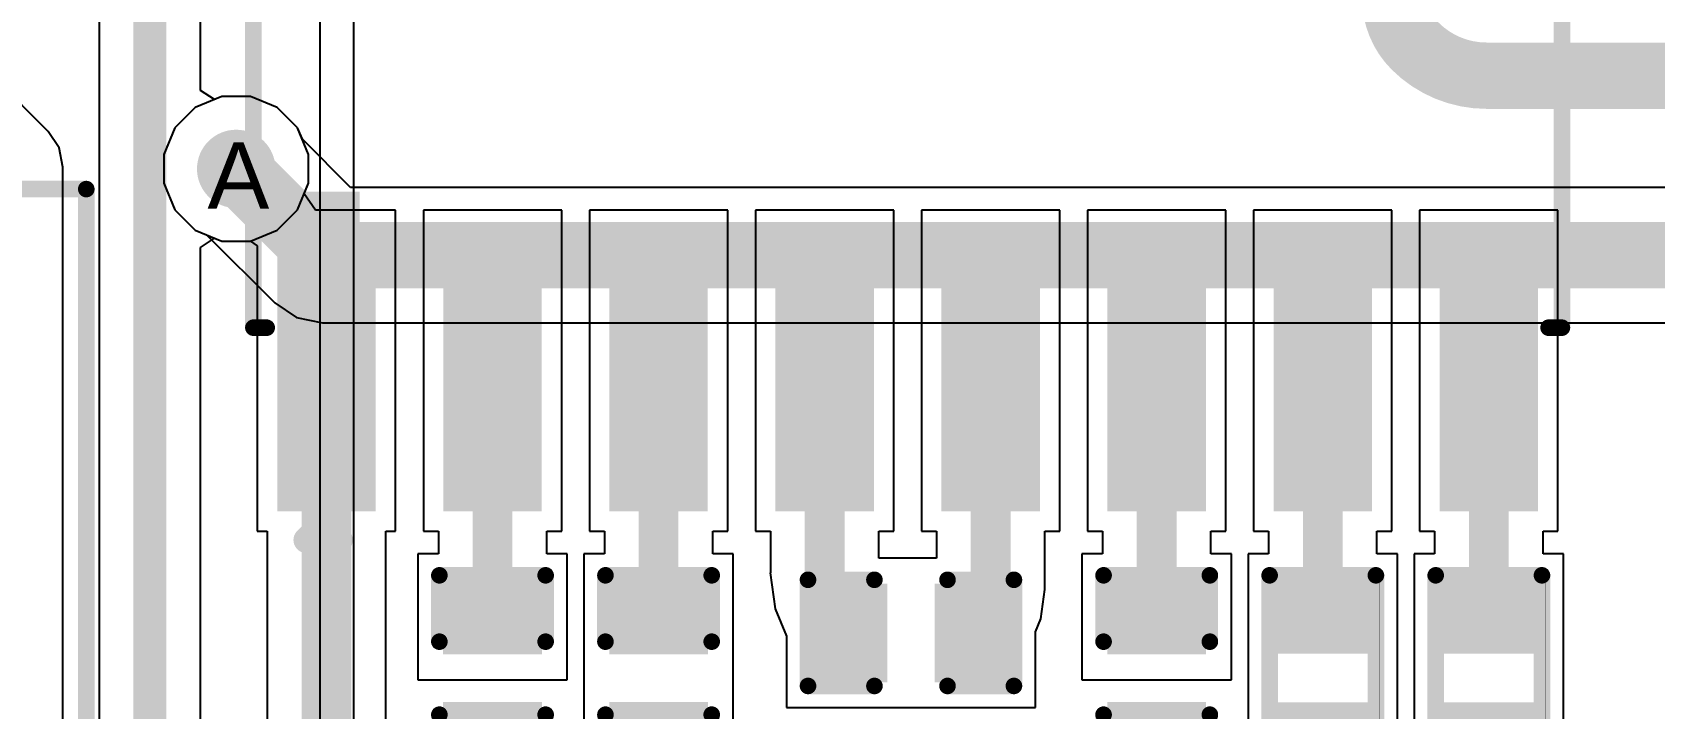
# Model space of a CAD drawing. Header units: inches. Extents: x 0 to 208, y 0 to 213.
# Drawn here: x 4.2606 to 4.7491, y 0.3483 to 0.5521 of the extents above; entities that cross this region are included whole.
import ezdxf

# ---------------------------------------------------------------- set-up
doc = ezdxf.new("R2010")
doc.units = ezdxf.units.IN
doc.header["$MEASUREMENT"] = 0
for name, color, linetype in [('Bottom Layer', 5, 'Continuous'), ('Drill Drawing', 1, 'Continuous'), ('L2_GND1', 16, 'Continuous'), ('L3_SIG1', 76, 'Continuous'), ('L4_PWR', 90, 'Continuous'), ('L5_GND2', 156, 'Continuous'), ('L6_SIG2', 130, 'Continuous'), ('L7_GND3', 216, 'Continuous'), ('Top Layer', 1, 'Continuous'), ('Top Overlay', 2, 'Continuous'), ('Top Paste', 8, 'Continuous'), ('Top Solder', 216, 'Continuous'), ('Via Holes', 16, 'Continuous')]:
    doc.layers.add(name, color=color, linetype=linetype)
doc.styles.add('Arial', font='', dxfattribs={"height": 0.2})
doc.styles.get('Arial').set_extended_font_data('Arial')

# ---------------------------------------------------------------- blocks, each defined once
blk = doc.blocks.new('SOIC_16_400')
at = {"layer": 'Top Layer'}
for points in [[(-0.13326715, 0.18582565), (-0.05649545, 0.18582565), (-0.05649545, 0.16417215), (-0.13326715, 0.16417215)], [(0.05649685, 0.18582565), (0.13326855, 0.18582565), (0.13326855, 0.16417215), (0.05649685, 0.16417215)], [(-0.13326715, 0.13582565), (-0.05649545, 0.13582565), (-0.05649545, 0.11417215), (-0.13326715, 0.11417215)], [(0.05649685, 0.13582565), (0.13326855, 0.13582565), (0.13326855, 0.11417215), (0.05649685, 0.11417215)], [(-0.13326715, 0.08582565), (-0.05649545, 0.08582565), (-0.05649545, 0.06417215), (-0.13326715, 0.06417215)], [(0.05649685, 0.08582565), (0.13326855, 0.08582565), (0.13326855, 0.06417215), (0.05649685, 0.06417215)], [(-0.13326715, 0.03582565), (-0.05649545, 0.03582565), (-0.05649545, 0.01417215), (-0.13326715, 0.01417215)], [(0.05649685, 0.03582565), (0.13326855, 0.03582565), (0.13326855, 0.01417215), (0.05649685, 0.01417215)], [(-0.13326715, -0.01417435), (-0.05649545, -0.01417435), (-0.05649545, -0.03582785), (-0.13326715, -0.03582785)], [(0.05649685, -0.01417435), (0.13326855, -0.01417435), (0.13326855, -0.03582785), (0.05649685, -0.03582785)], [(-0.13326715, -0.06417435), (-0.05649545, -0.06417435), (-0.05649545, -0.08582785), (-0.13326715, -0.08582785)], [(0.05649685, -0.06417435), (0.13326855, -0.06417435), (0.13326855, -0.08582785), (0.05649685, -0.08582785)], [(-0.13326715, -0.11417435), (-0.05649545, -0.11417435), (-0.05649545, -0.13582785), (-0.13326715, -0.13582785)], [(0.05649685, -0.11417435), (0.13326855, -0.11417435), (0.13326855, -0.13582785), (0.05649685, -0.13582785)], [(-0.13326715, -0.16417435), (-0.05649545, -0.16417435), (-0.05649545, -0.18582785), (-0.13326715, -0.18582785)], [(0.05649685, -0.16417435), (0.13326855, -0.16417435), (0.13326855, -0.18582785), (0.05649685, -0.18582785)]]:
    blk.add_hatch(color=1, dxfattribs=at).paths.add_polyline_path(points)
at = {"layer": 'Top Overlay'}
blk.add_hatch(color=2, dxfattribs=at).paths.add_polyline_path([(-0.0519093, 0.1649629), (-0.0409093, 0.1649629), (-0.0409093, 0.1829629), (-0.0519093, 0.1829629)])
at = {"layer": 'Top Paste'}
for points in [[(-0.13326715, 0.18582565), (-0.05649545, 0.18582565), (-0.05649545, 0.16417215), (-0.13326715, 0.16417215)], [(0.05649685, 0.18582565), (0.13326855, 0.18582565), (0.13326855, 0.16417215), (0.05649685, 0.16417215)], [(-0.13326715, 0.13582565), (-0.05649545, 0.13582565), (-0.05649545, 0.11417215), (-0.13326715, 0.11417215)], [(0.05649685, 0.13582565), (0.13326855, 0.13582565), (0.13326855, 0.11417215), (0.05649685, 0.11417215)], [(-0.13326715, 0.08582565), (-0.05649545, 0.08582565), (-0.05649545, 0.06417215), (-0.13326715, 0.06417215)], [(0.05649685, 0.08582565), (0.13326855, 0.08582565), (0.13326855, 0.06417215), (0.05649685, 0.06417215)], [(-0.13326715, 0.03582565), (-0.05649545, 0.03582565), (-0.05649545, 0.01417215), (-0.13326715, 0.01417215)], [(0.05649685, 0.03582565), (0.13326855, 0.03582565), (0.13326855, 0.01417215), (0.05649685, 0.01417215)], [(-0.13326715, -0.01417435), (-0.05649545, -0.01417435), (-0.05649545, -0.03582785), (-0.13326715, -0.03582785)], [(0.05649685, -0.01417435), (0.13326855, -0.01417435), (0.13326855, -0.03582785), (0.05649685, -0.03582785)], [(-0.13326715, -0.06417435), (-0.05649545, -0.06417435), (-0.05649545, -0.08582785), (-0.13326715, -0.08582785)], [(0.05649685, -0.06417435), (0.13326855, -0.06417435), (0.13326855, -0.08582785), (0.05649685, -0.08582785)], [(-0.13326715, -0.11417435), (-0.05649545, -0.11417435), (-0.05649545, -0.13582785), (-0.13326715, -0.13582785)], [(0.05649685, -0.11417435), (0.13326855, -0.11417435), (0.13326855, -0.13582785), (0.05649685, -0.13582785)], [(-0.13326715, -0.16417435), (-0.05649545, -0.16417435), (-0.05649545, -0.18582785), (-0.13326715, -0.18582785)], [(0.05649685, -0.16417435), (0.13326855, -0.16417435), (0.13326855, -0.18582785), (0.05649685, -0.18582785)]]:
    blk.add_hatch(color=8, dxfattribs=at).paths.add_polyline_path(points)
at = {"layer": 'Top Solder'}
for points in [[(-0.13726715, 0.18982565), (-0.05249545, 0.18982565), (-0.05249545, 0.16017215), (-0.13726715, 0.16017215)], [(0.05249685, 0.18982565), (0.13726855, 0.18982565), (0.13726855, 0.16017215), (0.05249685, 0.16017215)], [(-0.13726715, 0.13982565), (-0.05249545, 0.13982565), (-0.05249545, 0.11017215), (-0.13726715, 0.11017215)], [(0.05249685, 0.13982565), (0.13726855, 0.13982565), (0.13726855, 0.11017215), (0.05249685, 0.11017215)], [(-0.13726715, 0.08982565), (-0.05249545, 0.08982565), (-0.05249545, 0.06017215), (-0.13726715, 0.06017215)], [(0.05249685, 0.08982565), (0.13726855, 0.08982565), (0.13726855, 0.06017215), (0.05249685, 0.06017215)], [(-0.13726715, 0.03982565), (-0.05249545, 0.03982565), (-0.05249545, 0.01017215), (-0.13726715, 0.01017215)], [(0.05249685, 0.03982565), (0.13726855, 0.03982565), (0.13726855, 0.01017215), (0.05249685, 0.01017215)], [(-0.13726715, -0.01017435), (-0.05249545, -0.01017435), (-0.05249545, -0.03982785), (-0.13726715, -0.03982785)], [(0.05249685, -0.01017435), (0.13726855, -0.01017435), (0.13726855, -0.03982785), (0.05249685, -0.03982785)], [(-0.13726715, -0.06017435), (-0.05249545, -0.06017435), (-0.05249545, -0.08982785), (-0.13726715, -0.08982785)], [(0.05249685, -0.06017435), (0.13726855, -0.06017435), (0.13726855, -0.08982785), (0.05249685, -0.08982785)], [(-0.13726715, -0.11017435), (-0.05249545, -0.11017435), (-0.05249545, -0.13982785), (-0.13726715, -0.13982785)], [(0.05249685, -0.11017435), (0.13726855, -0.11017435), (0.13726855, -0.13982785), (0.05249685, -0.13982785)], [(-0.13726715, -0.16017435), (-0.05249545, -0.16017435), (-0.05249545, -0.18982785), (-0.13726715, -0.18982785)], [(0.05249685, -0.16017435), (0.13726855, -0.16017435), (0.13726855, -0.18982785), (0.05249685, -0.18982785)]]:
    blk.add_hatch(color=216, dxfattribs=at).paths.add_polyline_path(points)
at = {"layer": 'Top Overlay'}
for points in [[(-0.0818813, 0.1969989, 0.005, 0.005, 0), (-0.0818813, 0.1929989, 0.005, 0.005, 0)], [(-0.0818813, 0.1969989, 0.005, 0.005, 0), (0.0771187, 0.1969989, 0.005, 0.005, 0)], [(0.0773147, 0.1969369, 0.005, 0.005, 0), (0.0773147, 0.1929989, 0.005, 0.005, 0)], [(-0.1458813, 0.1809989, 0.007874, 0.007874, 0), (-0.1408813, 0.1759989, 0.007874, 0.007874, 0)], [(-0.1458813, 0.1809989, 0.007874, 0.007874, 0), (-0.1458813, 0.1709989, 0.007874, 0.007874, 0)], [(-0.1408813, 0.1759989, 0.007874, 0.007874, 0), (-0.1458813, 0.1709989, 0.007874, 0.007874, 0)], [(-0.0818813, -0.1930011, 0.005, 0.005, 0), (-0.0818813, -0.1970011, 0.005, 0.005, 0)], [(-0.0818813, -0.1970011, 0.005, 0.005, 0), (0.0771187, -0.1970011, 0.005, 0.005, 0)], [(0.0773147, -0.1930011, 0.005, 0.005, 0), (0.0773147, -0.1969371, 0.005, 0.005, 0)]]:
    blk.add_lwpolyline(points, format="xyseb", dxfattribs=at)
for points in [[(-0.0831313, 0.1969989, 0.0025, 0.0025, 1), (-0.0806313, 0.1969989, 0.0025, 0.0025, 1)], [(-0.0831313, 0.1969989, 0.0025, 0.0025, 1), (-0.0806313, 0.1969989, 0.0025, 0.0025, 1)], [(-0.0831313, 0.1929989, 0.0025, 0.0025, 1), (-0.0806313, 0.1929989, 0.0025, 0.0025, 1)], [(0.0758687, 0.1969989, 0.0025, 0.0025, 1), (0.0783687, 0.1969989, 0.0025, 0.0025, 1)], [(0.0760647, 0.1969369, 0.0025, 0.0025, 1), (0.0785647, 0.1969369, 0.0025, 0.0025, 1)], [(0.0760647, 0.1929989, 0.0025, 0.0025, 1), (0.0785647, 0.1929989, 0.0025, 0.0025, 1)], [(-0.1478498, 0.1809989, 0.003937, 0.003937, 1), (-0.1439128, 0.1809989, 0.003937, 0.003937, 1)], [(-0.1478498, 0.1809989, 0.003937, 0.003937, 1), (-0.1439128, 0.1809989, 0.003937, 0.003937, 1)], [(-0.1428498, 0.1759989, 0.003937, 0.003937, 1), (-0.1389128, 0.1759989, 0.003937, 0.003937, 1)], [(-0.1428498, 0.1759989, 0.003937, 0.003937, 1), (-0.1389128, 0.1759989, 0.003937, 0.003937, 1)], [(-0.1478498, 0.1709989, 0.003937, 0.003937, 1), (-0.1439128, 0.1709989, 0.003937, 0.003937, 1)], [(-0.1478498, 0.1709989, 0.003937, 0.003937, 1), (-0.1439128, 0.1709989, 0.003937, 0.003937, 1)], [(-0.0831313, -0.1930011, 0.0025, 0.0025, 1), (-0.0806313, -0.1930011, 0.0025, 0.0025, 1)], [(-0.0831313, -0.1970011, 0.0025, 0.0025, 1), (-0.0806313, -0.1970011, 0.0025, 0.0025, 1)], [(-0.0831313, -0.1970011, 0.0025, 0.0025, 1), (-0.0806313, -0.1970011, 0.0025, 0.0025, 1)], [(0.0758687, -0.1970011, 0.0025, 0.0025, 1), (0.0783687, -0.1970011, 0.0025, 0.0025, 1)], [(0.0760647, -0.1930011, 0.0025, 0.0025, 1), (0.0785647, -0.1930011, 0.0025, 0.0025, 1)], [(0.0760647, -0.1969371, 0.0025, 0.0025, 1), (0.0785647, -0.1969371, 0.0025, 0.0025, 1)]]:
    blk.add_lwpolyline(points, format="xyseb", close=True, dxfattribs=at)
blk = doc.blocks.new('RES_0402_487')
at = {"layer": 'Top Layer'}
for points in [[(-0.0274997, -0.0125005), (-0.0274997, 0.0124995), (-0.009499699999999998, 0.0124995), (-0.009499700000000002, -0.0125005)], [(0.009500299999999998, -0.0125005), (0.009500300000000001, 0.0124995), (0.0275003, 0.0124995), (0.0275003, -0.0125005)]]:
    blk.add_hatch(color=1, dxfattribs=at).paths.add_polyline_path(points)
at = {"layer": 'Top Paste'}
for points in [[(-0.0274997, -0.0125005), (-0.0274997, 0.0124995), (-0.009499699999999998, 0.0124995), (-0.009499700000000002, -0.0125005)], [(0.009500299999999998, -0.0125005), (0.009500300000000001, 0.0124995), (0.0275003, 0.0124995), (0.0275003, -0.0125005)]]:
    blk.add_hatch(color=8, dxfattribs=at).paths.add_polyline_path(points)
at = {"layer": 'Top Solder'}
for points in [[(-0.0296651, -0.0146659), (-0.0296651, 0.0146649), (-0.007334299999999998, 0.0146649), (-0.007334300000000001, -0.0146659)], [(0.007334899999999998, -0.0146659), (0.007334900000000002, 0.0146649), (0.0296657, 0.0146649), (0.0296657, -0.0146659)]]:
    blk.add_hatch(color=216, dxfattribs=at).paths.add_polyline_path(points)
at = {"layer": 'Top Overlay'}
for points in [[(-0.0309997, 0.0159995, 0.005, 0.005, 0), (0.0310003, 0.0159995, 0.005, 0.005, 0)], [(-0.0309997, 0.0159995, 0.005, 0.005, 0), (-0.0309997, -0.0160005, 0.005, 0.005, 0)], [(0.0310003, 0.0159995, 0.005, 0.005, 0), (0.0310003, -0.0160005, 0.005, 0.005, 0)], [(-0.0309997, -0.0160005, 0.005, 0.005, 0), (0.0310003, -0.0160005, 0.005, 0.005, 0)], [(-0.0319997, -0.0170005, 0.000127, 0.000127, 0), (0.0320003, -0.0170005, 0.000127, 0.000127, 0)]]:
    blk.add_lwpolyline(points, format="xyseb", dxfattribs=at)
for points in [[(-0.0322497, 0.0159995, 0.0025, 0.0025, 1), (-0.0297497, 0.0159995, 0.0025, 0.0025, 1)], [(-0.0322497, 0.0159995, 0.0025, 0.0025, 1), (-0.0297497, 0.0159995, 0.0025, 0.0025, 1)], [(0.0297503, 0.0159995, 0.0025, 0.0025, 1), (0.0322503, 0.0159995, 0.0025, 0.0025, 1)], [(0.0297503, 0.0159995, 0.0025, 0.0025, 1), (0.0322503, 0.0159995, 0.0025, 0.0025, 1)], [(-0.0322497, -0.0160005, 0.0025, 0.0025, 1), (-0.0297497, -0.0160005, 0.0025, 0.0025, 1)], [(-0.0322497, -0.0160005, 0.0025, 0.0025, 1), (-0.0297497, -0.0160005, 0.0025, 0.0025, 1)], [(0.0297503, -0.0160005, 0.0025, 0.0025, 1), (0.0322503, -0.0160005, 0.0025, 0.0025, 1)], [(0.0297503, -0.0160005, 0.0025, 0.0025, 1), (0.0322503, -0.0160005, 0.0025, 0.0025, 1)], [(-0.0320314, -0.0170005, 6.35e-05, 6.35e-05, 1), (-0.031968, -0.0170005, 6.35e-05, 6.35e-05, 1)], [(0.0319686, -0.0170005, 6.35e-05, 6.35e-05, 1), (0.032032, -0.0170005, 6.35e-05, 6.35e-05, 1)]]:
    blk.add_lwpolyline(points, format="xyseb", close=True, dxfattribs=at)
blk = doc.blocks.new('RES_0402_489')
at = {"layer": 'Top Layer'}
for points in [[(-0.0274997, -0.0125005), (-0.0274997, 0.0124995), (-0.009499699999999998, 0.0124995), (-0.009499700000000002, -0.0125005)], [(0.009500299999999998, -0.0125005), (0.009500300000000001, 0.0124995), (0.0275003, 0.0124995), (0.0275003, -0.0125005)]]:
    blk.add_hatch(color=1, dxfattribs=at).paths.add_polyline_path(points)
at = {"layer": 'Top Paste'}
for points in [[(-0.0274997, -0.0125005), (-0.0274997, 0.0124995), (-0.009499699999999998, 0.0124995), (-0.009499700000000002, -0.0125005)], [(0.009500299999999998, -0.0125005), (0.009500300000000001, 0.0124995), (0.0275003, 0.0124995), (0.0275003, -0.0125005)]]:
    blk.add_hatch(color=8, dxfattribs=at).paths.add_polyline_path(points)
at = {"layer": 'Top Solder'}
for points in [[(-0.0296651, -0.0146659), (-0.0296651, 0.0146649), (-0.007334299999999998, 0.0146649), (-0.007334300000000001, -0.0146659)], [(0.007334899999999998, -0.0146659), (0.007334900000000002, 0.0146649), (0.0296657, 0.0146649), (0.0296657, -0.0146659)]]:
    blk.add_hatch(color=216, dxfattribs=at).paths.add_polyline_path(points)
at = {"layer": 'Top Overlay'}
for points in [[(-0.0309997, 0.0159995, 0.005, 0.005, 0), (0.0310003, 0.0159995, 0.005, 0.005, 0)], [(-0.0309997, 0.0159995, 0.005, 0.005, 0), (-0.0309997, -0.0160005, 0.005, 0.005, 0)], [(0.0310003, 0.0159995, 0.005, 0.005, 0), (0.0310003, -0.0160005, 0.005, 0.005, 0)], [(-0.0309997, -0.0160005, 0.005, 0.005, 0), (0.0310003, -0.0160005, 0.005, 0.005, 0)], [(-0.0319997, -0.0170005, 0.000127, 0.000127, 0), (0.0320003, -0.0170005, 0.000127, 0.000127, 0)]]:
    blk.add_lwpolyline(points, format="xyseb", dxfattribs=at)
for points in [[(-0.0322497, 0.0159995, 0.0025, 0.0025, 1), (-0.0297497, 0.0159995, 0.0025, 0.0025, 1)], [(-0.0322497, 0.0159995, 0.0025, 0.0025, 1), (-0.0297497, 0.0159995, 0.0025, 0.0025, 1)], [(0.0297503, 0.0159995, 0.0025, 0.0025, 1), (0.0322503, 0.0159995, 0.0025, 0.0025, 1)], [(0.0297503, 0.0159995, 0.0025, 0.0025, 1), (0.0322503, 0.0159995, 0.0025, 0.0025, 1)], [(-0.0322497, -0.0160005, 0.0025, 0.0025, 1), (-0.0297497, -0.0160005, 0.0025, 0.0025, 1)], [(-0.0322497, -0.0160005, 0.0025, 0.0025, 1), (-0.0297497, -0.0160005, 0.0025, 0.0025, 1)], [(0.0297503, -0.0160005, 0.0025, 0.0025, 1), (0.0322503, -0.0160005, 0.0025, 0.0025, 1)], [(0.0297503, -0.0160005, 0.0025, 0.0025, 1), (0.0322503, -0.0160005, 0.0025, 0.0025, 1)], [(-0.0320314, -0.0170005, 6.35e-05, 6.35e-05, 1), (-0.031968, -0.0170005, 6.35e-05, 6.35e-05, 1)], [(0.0319686, -0.0170005, 6.35e-05, 6.35e-05, 1), (0.032032, -0.0170005, 6.35e-05, 6.35e-05, 1)]]:
    blk.add_lwpolyline(points, format="xyseb", close=True, dxfattribs=at)
blk = doc.blocks.new('XH_4A_L_521')
at = {"layer": 'Top Overlay'}
for points in [[(-0.2460662, 0.1377942, 0.005, 0.005, 0), (0.2460598, 0.1377942, 0.005, 0.005, 0)], [(0.2460598, -0.0899998, 0.005, 0.005, 0), (0.2460598, 0.1377942, 0.005, 0.005, 0)]]:
    blk.add_lwpolyline(points, format="xyseb", dxfattribs=at)
blk.add_lwpolyline([(0.2448098, 0.1377942, 0.0025, 0.0025, 1), (0.2473098, 0.1377942, 0.0025, 0.0025, 1)], format="xyseb", close=True, dxfattribs=at)
blk.add_lwpolyline([(0.2448098, 0.1377942, 0.0025, 0.0025, 1), (0.2473098, 0.1377942, 0.0025, 0.0025, 1)], format="xyseb", close=True, dxfattribs=at)
blk = doc.blocks.new('CAP_0402_640')
at = {"layer": 'Top Layer'}
for points in [[(-0.0274997, -0.0125003), (-0.0274997, 0.0124997), (-0.009499700000000003, 0.0124997), (-0.009499699999999996, -0.0125003)], [(0.009500300000000003, -0.0125003), (0.009500299999999996, 0.0124997), (0.0275003, 0.0124997), (0.0275003, -0.0125003)]]:
    blk.add_hatch(color=1, dxfattribs=at).paths.add_polyline_path(points)
at = {"layer": 'Top Paste'}
for points in [[(-0.0274997, -0.0125003), (-0.0274997, 0.0124997), (-0.009499700000000003, 0.0124997), (-0.009499699999999996, -0.0125003)], [(0.009500300000000003, -0.0125003), (0.009500299999999996, 0.0124997), (0.0275003, 0.0124997), (0.0275003, -0.0125003)]]:
    blk.add_hatch(color=8, dxfattribs=at).paths.add_polyline_path(points)
at = {"layer": 'Top Solder'}
for points in [[(-0.0298619, -0.0148625), (-0.0298619, 0.0148619), (-0.007137500000000003, 0.0148619), (-0.007137499999999997, -0.0148625)], [(0.007138100000000003, -0.0148625), (0.007138099999999997, 0.0148619), (0.0298625, 0.0148619), (0.0298625, -0.0148625)]]:
    blk.add_hatch(color=216, dxfattribs=at).paths.add_polyline_path(points)
at = {"layer": 'Top Overlay'}
for points in [[(-0.0309997, -0.0160003, 0.005, 0.005, 0), (-0.0309997, 0.0159997, 0.005, 0.005, 0)], [(-0.0109997, 0.0159997, 0.005, 0.005, 0), (-0.0309997, 0.0159997, 0.005, 0.005, 0)], [(0.0310003, 0.0159997, 0.005, 0.005, 0), (0.0110003, 0.0159997, 0.005, 0.005, 0)], [(0.0310003, -0.0160003, 0.005, 0.005, 0), (0.0310003, 0.0159997, 0.005, 0.005, 0)], [(-0.0109997, -0.0160003, 0.005, 0.005, 0), (-0.0309997, -0.0160003, 0.005, 0.005, 0)], [(0.0310003, -0.0160003, 0.005, 0.005, 0), (0.0110003, -0.0160003, 0.005, 0.005, 0)]]:
    blk.add_lwpolyline(points, format="xyseb", dxfattribs=at)
for points in [[(-0.0322497, 0.0159997, 0.0025, 0.0025, 1), (-0.0297497, 0.0159997, 0.0025, 0.0025, 1)], [(-0.0322497, 0.0159997, 0.0025, 0.0025, 1), (-0.0297497, 0.0159997, 0.0025, 0.0025, 1)], [(-0.0122497, 0.0159997, 0.0025, 0.0025, 1), (-0.0097497, 0.0159997, 0.0025, 0.0025, 1)], [(0.0097503, 0.0159997, 0.0025, 0.0025, 1), (0.0122503, 0.0159997, 0.0025, 0.0025, 1)], [(0.0297503, 0.0159997, 0.0025, 0.0025, 1), (0.0322503, 0.0159997, 0.0025, 0.0025, 1)], [(0.0297503, 0.0159997, 0.0025, 0.0025, 1), (0.0322503, 0.0159997, 0.0025, 0.0025, 1)], [(-0.0322497, -0.0160003, 0.0025, 0.0025, 1), (-0.0297497, -0.0160003, 0.0025, 0.0025, 1)], [(-0.0322497, -0.0160003, 0.0025, 0.0025, 1), (-0.0297497, -0.0160003, 0.0025, 0.0025, 1)], [(-0.0122497, -0.0160003, 0.0025, 0.0025, 1), (-0.0097497, -0.0160003, 0.0025, 0.0025, 1)], [(0.0097503, -0.0160003, 0.0025, 0.0025, 1), (0.0122503, -0.0160003, 0.0025, 0.0025, 1)], [(0.0297503, -0.0160003, 0.0025, 0.0025, 1), (0.0322503, -0.0160003, 0.0025, 0.0025, 1)], [(0.0297503, -0.0160003, 0.0025, 0.0025, 1), (0.0322503, -0.0160003, 0.0025, 0.0025, 1)]]:
    blk.add_lwpolyline(points, format="xyseb", close=True, dxfattribs=at)
blk = doc.blocks.new('CAP_0402_641')
at = {"layer": 'Top Layer'}
for points in [[(-0.0274997, -0.0125003), (-0.0274997, 0.0124997), (-0.009499700000000003, 0.0124997), (-0.009499699999999996, -0.0125003)], [(0.009500300000000003, -0.0125003), (0.009500299999999996, 0.0124997), (0.0275003, 0.0124997), (0.0275003, -0.0125003)]]:
    blk.add_hatch(color=1, dxfattribs=at).paths.add_polyline_path(points)
at = {"layer": 'Top Paste'}
for points in [[(-0.0274997, -0.0125003), (-0.0274997, 0.0124997), (-0.009499700000000003, 0.0124997), (-0.009499699999999996, -0.0125003)], [(0.009500300000000003, -0.0125003), (0.009500299999999996, 0.0124997), (0.0275003, 0.0124997), (0.0275003, -0.0125003)]]:
    blk.add_hatch(color=8, dxfattribs=at).paths.add_polyline_path(points)
at = {"layer": 'Top Solder'}
for points in [[(-0.0298619, -0.0148625), (-0.0298619, 0.0148619), (-0.007137500000000003, 0.0148619), (-0.007137499999999997, -0.0148625)], [(0.007138100000000003, -0.0148625), (0.007138099999999997, 0.0148619), (0.0298625, 0.0148619), (0.0298625, -0.0148625)]]:
    blk.add_hatch(color=216, dxfattribs=at).paths.add_polyline_path(points)
at = {"layer": 'Top Overlay'}
for points in [[(-0.0309997, -0.0160003, 0.005, 0.005, 0), (-0.0309997, 0.0159997, 0.005, 0.005, 0)], [(-0.0109997, 0.0159997, 0.005, 0.005, 0), (-0.0309997, 0.0159997, 0.005, 0.005, 0)], [(0.0310003, 0.0159997, 0.005, 0.005, 0), (0.0110003, 0.0159997, 0.005, 0.005, 0)], [(0.0310003, -0.0160003, 0.005, 0.005, 0), (0.0310003, 0.0159997, 0.005, 0.005, 0)], [(-0.0109997, -0.0160003, 0.005, 0.005, 0), (-0.0309997, -0.0160003, 0.005, 0.005, 0)], [(0.0310003, -0.0160003, 0.005, 0.005, 0), (0.0110003, -0.0160003, 0.005, 0.005, 0)]]:
    blk.add_lwpolyline(points, format="xyseb", dxfattribs=at)
for points in [[(-0.0322497, 0.0159997, 0.0025, 0.0025, 1), (-0.0297497, 0.0159997, 0.0025, 0.0025, 1)], [(-0.0322497, 0.0159997, 0.0025, 0.0025, 1), (-0.0297497, 0.0159997, 0.0025, 0.0025, 1)], [(-0.0122497, 0.0159997, 0.0025, 0.0025, 1), (-0.0097497, 0.0159997, 0.0025, 0.0025, 1)], [(0.0097503, 0.0159997, 0.0025, 0.0025, 1), (0.0122503, 0.0159997, 0.0025, 0.0025, 1)], [(0.0297503, 0.0159997, 0.0025, 0.0025, 1), (0.0322503, 0.0159997, 0.0025, 0.0025, 1)], [(0.0297503, 0.0159997, 0.0025, 0.0025, 1), (0.0322503, 0.0159997, 0.0025, 0.0025, 1)], [(-0.0322497, -0.0160003, 0.0025, 0.0025, 1), (-0.0297497, -0.0160003, 0.0025, 0.0025, 1)], [(-0.0322497, -0.0160003, 0.0025, 0.0025, 1), (-0.0297497, -0.0160003, 0.0025, 0.0025, 1)], [(-0.0122497, -0.0160003, 0.0025, 0.0025, 1), (-0.0097497, -0.0160003, 0.0025, 0.0025, 1)], [(0.0097503, -0.0160003, 0.0025, 0.0025, 1), (0.0122503, -0.0160003, 0.0025, 0.0025, 1)], [(0.0297503, -0.0160003, 0.0025, 0.0025, 1), (0.0322503, -0.0160003, 0.0025, 0.0025, 1)], [(0.0297503, -0.0160003, 0.0025, 0.0025, 1), (0.0322503, -0.0160003, 0.0025, 0.0025, 1)]]:
    blk.add_lwpolyline(points, format="xyseb", close=True, dxfattribs=at)
blk = doc.blocks.new('CAP_0402_642')
at = {"layer": 'Top Layer'}
for points in [[(-0.0274997, -0.0125011), (-0.0274997, 0.0124989), (-0.009499699999999998, 0.0124989), (-0.009499700000000002, -0.0125011)], [(0.009500299999999998, -0.0125011), (0.009500300000000001, 0.0124989), (0.0275003, 0.0124989), (0.0275003, -0.0125011)]]:
    blk.add_hatch(color=1, dxfattribs=at).paths.add_polyline_path(points)
at = {"layer": 'Top Paste'}
for points in [[(-0.0274997, -0.0125011), (-0.0274997, 0.0124989), (-0.009499699999999998, 0.0124989), (-0.009499700000000002, -0.0125011)], [(0.009500299999999998, -0.0125011), (0.009500300000000001, 0.0124989), (0.0275003, 0.0124989), (0.0275003, -0.0125011)]]:
    blk.add_hatch(color=8, dxfattribs=at).paths.add_polyline_path(points)
at = {"layer": 'Top Solder'}
for points in [[(-0.0298619, -0.0148633), (-0.0298619, 0.0148611), (-0.007137499999999999, 0.0148611), (-0.007137500000000001, -0.0148633)], [(0.007138099999999999, -0.0148633), (0.007138100000000001, 0.0148611), (0.0298625, 0.0148611), (0.0298625, -0.0148633)]]:
    blk.add_hatch(color=216, dxfattribs=at).paths.add_polyline_path(points)
at = {"layer": 'Top Overlay'}
for points in [[(-0.0309997, 0.0159989, 0.005, 0.005, 0), (-0.0309997, -0.0160011, 0.005, 0.005, 0)], [(-0.0309997, 0.0159989, 0.005, 0.005, 0), (-0.0109997, 0.0159989, 0.005, 0.005, 0)], [(0.0110003, 0.0159989, 0.005, 0.005, 0), (0.0310003, 0.0159989, 0.005, 0.005, 0)], [(0.0310003, 0.0159989, 0.005, 0.005, 0), (0.0310003, -0.0160011, 0.005, 0.005, 0)], [(-0.0309997, -0.0160011, 0.005, 0.005, 0), (-0.0109997, -0.0160011, 0.005, 0.005, 0)], [(0.0110003, -0.0160011, 0.005, 0.005, 0), (0.0310003, -0.0160011, 0.005, 0.005, 0)]]:
    blk.add_lwpolyline(points, format="xyseb", dxfattribs=at)
for points in [[(-0.0322497, 0.0159989, 0.0025, 0.0025, 1), (-0.0297497, 0.0159989, 0.0025, 0.0025, 1)], [(-0.0322497, 0.0159989, 0.0025, 0.0025, 1), (-0.0297497, 0.0159989, 0.0025, 0.0025, 1)], [(-0.0122497, 0.0159989, 0.0025, 0.0025, 1), (-0.0097497, 0.0159989, 0.0025, 0.0025, 1)], [(0.0097503, 0.0159989, 0.0025, 0.0025, 1), (0.0122503, 0.0159989, 0.0025, 0.0025, 1)], [(0.0297503, 0.0159989, 0.0025, 0.0025, 1), (0.0322503, 0.0159989, 0.0025, 0.0025, 1)], [(0.0297503, 0.0159989, 0.0025, 0.0025, 1), (0.0322503, 0.0159989, 0.0025, 0.0025, 1)], [(-0.0322497, -0.0160011, 0.0025, 0.0025, 1), (-0.0297497, -0.0160011, 0.0025, 0.0025, 1)], [(-0.0322497, -0.0160011, 0.0025, 0.0025, 1), (-0.0297497, -0.0160011, 0.0025, 0.0025, 1)], [(-0.0122497, -0.0160011, 0.0025, 0.0025, 1), (-0.0097497, -0.0160011, 0.0025, 0.0025, 1)], [(0.0097503, -0.0160011, 0.0025, 0.0025, 1), (0.0122503, -0.0160011, 0.0025, 0.0025, 1)], [(0.0297503, -0.0160011, 0.0025, 0.0025, 1), (0.0322503, -0.0160011, 0.0025, 0.0025, 1)], [(0.0297503, -0.0160011, 0.0025, 0.0025, 1), (0.0322503, -0.0160011, 0.0025, 0.0025, 1)]]:
    blk.add_lwpolyline(points, format="xyseb", close=True, dxfattribs=at)
blk = doc.blocks.new('CAP_0402_643')
at = {"layer": 'Top Layer'}
for points in [[(-0.0274989, -0.0124994), (-0.0274989, 0.0125006), (-0.0094989, 0.0125006), (-0.009498900000000001, -0.0124994)], [(0.009501099999999998, -0.0124994), (0.009501100000000002, 0.0125006), (0.0275011, 0.0125006), (0.0275011, -0.0124994)]]:
    blk.add_hatch(color=1, dxfattribs=at).paths.add_polyline_path(points)
at = {"layer": 'Top Paste'}
for points in [[(-0.0274989, -0.0124994), (-0.0274989, 0.0125006), (-0.0094989, 0.0125006), (-0.009498900000000001, -0.0124994)], [(0.009501099999999998, -0.0124994), (0.009501100000000002, 0.0125006), (0.0275011, 0.0125006), (0.0275011, -0.0124994)]]:
    blk.add_hatch(color=8, dxfattribs=at).paths.add_polyline_path(points)
at = {"layer": 'Top Solder'}
for points in [[(-0.0298611, -0.0148616), (-0.0298611, 0.0148628), (-0.007136699999999998, 0.0148628), (-0.007136700000000001, -0.0148616)], [(0.007138899999999998, -0.0148616), (0.007138900000000002, 0.0148628), (0.0298633, 0.0148628), (0.0298633, -0.0148616)]]:
    blk.add_hatch(color=216, dxfattribs=at).paths.add_polyline_path(points)
at = {"layer": 'Top Overlay'}
for points in [[(-0.0309989, -0.0159994, 0.005, 0.005, 0), (-0.0309989, 0.0160006, 0.005, 0.005, 0)], [(-0.0309989, 0.0160006, 0.005, 0.005, 0), (-0.0109989, 0.0160006, 0.005, 0.005, 0)], [(0.0110011, 0.0160006, 0.005, 0.005, 0), (0.0310011, 0.0160006, 0.005, 0.005, 0)], [(0.0310011, -0.0159994, 0.005, 0.005, 0), (0.0310011, 0.0160006, 0.005, 0.005, 0)], [(-0.0309989, -0.0159994, 0.005, 0.005, 0), (-0.0109989, -0.0159994, 0.005, 0.005, 0)], [(0.0110011, -0.0159994, 0.005, 0.005, 0), (0.0310011, -0.0159994, 0.005, 0.005, 0)]]:
    blk.add_lwpolyline(points, format="xyseb", dxfattribs=at)
for points in [[(-0.0322489, 0.0160006, 0.0025, 0.0025, 1), (-0.0297489, 0.0160006, 0.0025, 0.0025, 1)], [(-0.0322489, 0.0160006, 0.0025, 0.0025, 1), (-0.0297489, 0.0160006, 0.0025, 0.0025, 1)], [(-0.0122489, 0.0160006, 0.0025, 0.0025, 1), (-0.0097489, 0.0160006, 0.0025, 0.0025, 1)], [(0.0097511, 0.0160006, 0.0025, 0.0025, 1), (0.0122511, 0.0160006, 0.0025, 0.0025, 1)], [(0.0297511, 0.0160006, 0.0025, 0.0025, 1), (0.0322511, 0.0160006, 0.0025, 0.0025, 1)], [(0.0297511, 0.0160006, 0.0025, 0.0025, 1), (0.0322511, 0.0160006, 0.0025, 0.0025, 1)], [(-0.0322489, -0.0159994, 0.0025, 0.0025, 1), (-0.0297489, -0.0159994, 0.0025, 0.0025, 1)], [(-0.0322489, -0.0159994, 0.0025, 0.0025, 1), (-0.0297489, -0.0159994, 0.0025, 0.0025, 1)], [(-0.0122489, -0.0159994, 0.0025, 0.0025, 1), (-0.0097489, -0.0159994, 0.0025, 0.0025, 1)], [(0.0097511, -0.0159994, 0.0025, 0.0025, 1), (0.0122511, -0.0159994, 0.0025, 0.0025, 1)], [(0.0297511, -0.0159994, 0.0025, 0.0025, 1), (0.0322511, -0.0159994, 0.0025, 0.0025, 1)], [(0.0297511, -0.0159994, 0.0025, 0.0025, 1), (0.0322511, -0.0159994, 0.0025, 0.0025, 1)]]:
    blk.add_lwpolyline(points, format="xyseb", close=True, dxfattribs=at)

msp = doc.modelspace()

# ---------------------------------------------------------------- hatches: boundary and pattern name
at = {"layer": 'Bottom Layer'}
h = msp.add_hatch(color=5, dxfattribs=at)
edge = h.paths.add_edge_path()
edge.add_arc((4.3219998, 0.5110002), 0.011811, 0, 360)
at = {"layer": 'L2_GND1'}
h = msp.add_hatch(color=16, dxfattribs=at)
edge = h.paths.add_edge_path()
edge.add_arc((4.3219998, 0.5110002), 0.011811, 0, 360)
at = {"layer": 'L3_SIG1'}
h = msp.add_hatch(color=76, dxfattribs=at)
edge = h.paths.add_edge_path()
edge.add_arc((4.3219998, 0.5110002), 0.011811, 0, 360)
at = {"layer": 'L4_PWR'}
h = msp.add_hatch(color=90, dxfattribs=at)
edge = h.paths.add_edge_path()
edge.add_arc((4.3219998, 0.5110002), 0.011811, 0, 360)
at = {"layer": 'L5_GND2'}
h = msp.add_hatch(color=156, dxfattribs=at)
edge = h.paths.add_edge_path()
edge.add_arc((4.3219998, 0.5110002), 0.011811, 0, 360)
at = {"layer": 'L6_SIG2'}
h = msp.add_hatch(color=130, dxfattribs=at)
edge = h.paths.add_edge_path()
edge.add_arc((4.3219998, 0.5110002), 0.011811, 0, 360)
at = {"layer": 'L7_GND3'}
h = msp.add_hatch(color=216, dxfattribs=at)
edge = h.paths.add_edge_path()
edge.add_arc((4.3219998, 0.5110002), 0.011811, 0, 360)
at = {"layer": 'Top Layer'}
h = msp.add_hatch(color=1, dxfattribs=at)
edge = h.paths.add_edge_path()
edge.add_arc((4.3219998, 0.5110002), 0.011811, 0, 360)
at = {"layer": 'Via Holes'}
h = msp.add_hatch(color=7, dxfattribs=at)
edge = h.paths.add_edge_path()
edge.add_arc((4.3219998, 0.5110002), 0.0059055, 0, 360)

# ---------------------------------------------------------------- linework, layer by layer
at = {"layer": 'Bottom Layer'}
for p, q in [((4.3176613, 0.5328112), (4.3096449, 0.5294907)), ((4.3263383, 0.5328112), (4.3176613, 0.5328112)), ((4.3343547, 0.5294907), (4.3263383, 0.5328112)), ((4.3096449, 0.5294907), (4.3035093, 0.5233551)), ((4.3404903, 0.5233551), (4.3343547, 0.5294907)), ((4.3035093, 0.5233551), (4.3001888, 0.5153387)), ((4.3419095, 0.5199289), (4.3404903, 0.5233551)), ((4.3564463, 0.505392), (4.3419095, 0.5199289)), ((4.3001888, 0.5153387), (4.3001888, 0.5066617)), ((4.3001888, 0.5066617), (4.3035093, 0.4986453)), ((5.121235, 0.505392), (4.3564463, 0.505392)), ((4.3035093, 0.4986453), (4.3096449, 0.4925097)), ((4.3096449, 0.4925097), (4.3130711, 0.4910905)), ((4.3130711, 0.4910905), (4.3335804, 0.4705813)), ((4.3335804, 0.4705813), (4.3335806, 0.470581)), ((4.3335806, 0.470581), (4.3401962, 0.4661606)), ((4.3401962, 0.4661606), (4.3479998, 0.4646083)), ((4.3479998, 0.4646083), (4.3480003, 0.4646084)), ((4.3480003, 0.4646084), (5.121235, 0.4646084))]:
    msp.add_line(p, q, dxfattribs=at)
for points in [[(4.3219998, 0.5110002, 0.02, 0.02, 0), (4.3479998, 0.4850002, 0.02, 0.02, 0)], [(4.3479998, 0.4850002, 0.02, 0.02, 0), (5.1289998, 0.4850002, 0.02, 0.02, 0)]]:
    msp.add_lwpolyline(points, format="xyseb", dxfattribs=at)
for points in [[(4.3169998, 0.5110002, 0.01, 0.01, 1), (4.3269998, 0.5110002, 0.01, 0.01, 1)], [(4.3429998, 0.4850002, 0.01, 0.01, 1), (4.3529998, 0.4850002, 0.01, 0.01, 1)], [(4.3429998, 0.4850002, 0.01, 0.01, 1), (4.3529998, 0.4850002, 0.01, 0.01, 1)]]:
    msp.add_lwpolyline(points, format="xyseb", close=True, dxfattribs=at)
at = {"layer": 'L2_GND1'}
for p, q in [((4.3176613, 0.5328112), (4.3096449, 0.5294907)), ((4.3263383, 0.5328112), (4.3176613, 0.5328112)), ((4.3343547, 0.5294907), (4.3263383, 0.5328112)), ((4.3096449, 0.5294907), (4.3035093, 0.5233551)), ((4.3404903, 0.5233551), (4.3343547, 0.5294907)), ((4.3035093, 0.5233551), (4.3001888, 0.5153387)), ((4.3438108, 0.5153387), (4.3404903, 0.5233551)), ((4.3001888, 0.5153387), (4.3001888, 0.5066617)), ((4.3438108, 0.5066617), (4.3438108, 0.5153387)), ((4.3001888, 0.5066617), (4.3035093, 0.4986453)), ((4.3404903, 0.4986453), (4.3438108, 0.5066617)), ((4.3035093, 0.4986453), (4.3096449, 0.4925097)), ((4.3343547, 0.4925097), (4.3404903, 0.4986453)), ((4.3096449, 0.4925097), (4.3176613, 0.4891892)), ((4.3176613, 0.4891892), (4.3263383, 0.4891892)), ((4.3263383, 0.4891892), (4.3343547, 0.4925097))]:
    msp.add_line(p, q, dxfattribs=at)
at = {"layer": 'L3_SIG1'}
for p, q in [((4.3176613, 0.5328112), (4.3096449, 0.5294907)), ((4.3263383, 0.5328112), (4.3176613, 0.5328112)), ((4.3343547, 0.5294907), (4.3263383, 0.5328112)), ((4.3096449, 0.5294907), (4.3035093, 0.5233551)), ((4.3404903, 0.5233551), (4.3343547, 0.5294907)), ((4.3035093, 0.5233551), (4.3001888, 0.5153387)), ((4.3438108, 0.5153387), (4.3404903, 0.5233551)), ((4.3001888, 0.5153387), (4.3001888, 0.5066617)), ((4.3438108, 0.5066617), (4.3438108, 0.5153387)), ((4.3001888, 0.5066617), (4.3035093, 0.4986453)), ((4.3404903, 0.4986453), (4.3438108, 0.5066617)), ((4.3035093, 0.4986453), (4.3096449, 0.4925097)), ((4.3343547, 0.4925097), (4.3404903, 0.4986453)), ((4.3096449, 0.4925097), (4.3176613, 0.4891892)), ((4.3176613, 0.4891892), (4.3263383, 0.4891892)), ((4.3263383, 0.4891892), (4.3343547, 0.4925097))]:
    msp.add_line(p, q, dxfattribs=at)
at = {"layer": 'L4_PWR'}
for p, q in [((4.347183, 0.6469177), (4.347183, 0.176)), ((4.3573789, 0.176), (4.3573789, 0.6469177))]:
    msp.add_line(p, q, dxfattribs=at)
for points in [[(4.677, 0.548, 0.02, 0.02, -0.1989123673796546), (4.671, 0.5624853, 0.02, 0.02, 0)], [(4.6984822, 0.5391018, 0.02, 0.02, -0.1989121966889129), (4.677, 0.548, 0.02, 0.02, 0)], [(4.6984818, 0.5391022, 0.02, 0.02, 0), (4.9285138, 0.5391022, 0.02, 0.02, 0)]]:
    msp.add_lwpolyline(points, format="xyseb", dxfattribs=at)
for points in [[(4.672, 0.548, 0.01, 0.01, 1), (4.682, 0.548, 0.01, 0.01, 1)], [(4.672, 0.548, 0.01, 0.01, 1), (4.682, 0.548, 0.01, 0.01, 1)], [(4.6934818, 0.5391022, 0.01, 0.01, 1), (4.7034818, 0.5391022, 0.01, 0.01, 1)], [(4.6934822, 0.5391018, 0.01, 0.01, 1), (4.7034822, 0.5391018, 0.01, 0.01, 1)]]:
    msp.add_lwpolyline(points, format="xyseb", close=True, dxfattribs=at)
at = {"layer": 'L5_GND2'}
for p, q in [((4.3176613, 0.5328112), (4.3096449, 0.5294907)), ((4.3263383, 0.5328112), (4.3176613, 0.5328112)), ((4.3343547, 0.5294907), (4.3263383, 0.5328112)), ((4.3096449, 0.5294907), (4.3035093, 0.5233551)), ((4.3404903, 0.5233551), (4.3343547, 0.5294907)), ((4.3035093, 0.5233551), (4.3001888, 0.5153387)), ((4.3438108, 0.5153387), (4.3404903, 0.5233551)), ((4.3001888, 0.5153387), (4.3001888, 0.5066617)), ((4.3438108, 0.5066617), (4.3438108, 0.5153387)), ((4.3001888, 0.5066617), (4.3035093, 0.4986453)), ((4.3404903, 0.4986453), (4.3438108, 0.5066617)), ((4.3035093, 0.4986453), (4.3096449, 0.4925097)), ((4.3343547, 0.4925097), (4.3404903, 0.4986453)), ((4.3096449, 0.4925097), (4.3176613, 0.4891892)), ((4.3176613, 0.4891892), (4.3263383, 0.4891892)), ((4.3263383, 0.4891892), (4.3343547, 0.4925097))]:
    msp.add_line(p, q, dxfattribs=at)
at = {"layer": 'L6_SIG2'}
for p, q in [((4.3176613, 0.5328112), (4.3096449, 0.5294907)), ((4.3263383, 0.5328112), (4.3176613, 0.5328112)), ((4.3343547, 0.5294907), (4.3263383, 0.5328112)), ((4.3096449, 0.5294907), (4.3035093, 0.5233551)), ((4.3404903, 0.5233551), (4.3343547, 0.5294907)), ((4.3035093, 0.5233551), (4.3001888, 0.5153387)), ((4.3438108, 0.5153387), (4.3404903, 0.5233551)), ((4.3001888, 0.5153387), (4.3001888, 0.5066617)), ((4.3438108, 0.5066617), (4.3438108, 0.5153387)), ((4.3001888, 0.5066617), (4.3035093, 0.4986453)), ((4.3404903, 0.4986453), (4.3438108, 0.5066617)), ((4.3035093, 0.4986453), (4.3096449, 0.4925097)), ((4.3343547, 0.4925097), (4.3404903, 0.4986453)), ((4.3096449, 0.4925097), (4.3176613, 0.4891892)), ((4.3176613, 0.4891892), (4.3263383, 0.4891892)), ((4.3263383, 0.4891892), (4.3343547, 0.4925097))]:
    msp.add_line(p, q, dxfattribs=at)
at = {"layer": 'L7_GND3'}
for p, q in [((4.3176613, 0.5328112), (4.3096449, 0.5294907)), ((4.3263383, 0.5328112), (4.3176613, 0.5328112)), ((4.3343547, 0.5294907), (4.3263383, 0.5328112)), ((4.3096449, 0.5294907), (4.3035093, 0.5233551)), ((4.3404903, 0.5233551), (4.3343547, 0.5294907)), ((4.3035093, 0.5233551), (4.3001888, 0.5153387)), ((4.3438108, 0.5153387), (4.3404903, 0.5233551)), ((4.3001888, 0.5153387), (4.3001888, 0.5066617)), ((4.3438108, 0.5066617), (4.3438108, 0.5153387)), ((4.3001888, 0.5066617), (4.3035093, 0.4986453)), ((4.3404903, 0.4986453), (4.3438108, 0.5066617)), ((4.3035093, 0.4986453), (4.3096449, 0.4925097)), ((4.3343547, 0.4925097), (4.3404903, 0.4986453)), ((4.3096449, 0.4925097), (4.3176613, 0.4891892)), ((4.3176613, 0.4891892), (4.3263383, 0.4891892)), ((4.3263383, 0.4891892), (4.3343547, 0.4925097))]:
    msp.add_line(p, q, dxfattribs=at)
at = {"layer": 'Top Layer'}
for p, q in [((4.3112937, 0.5346736), (4.3112937, 0.5935669)), ((4.2807059, 0.587232), (4.2807059, 0.2741202)), ((4.2653323, 0.5222966), (4.2358142, 0.5518146)), ((4.3154511, 0.5318957), (4.3112937, 0.5346736)), ((4.3176613, 0.5328112), (4.3154511, 0.5318957)), ((4.3263383, 0.5328112), (4.3176613, 0.5328112)), ((4.3343547, 0.5294907), (4.3263383, 0.5328112)), ((4.3404903, 0.5233551), (4.3343547, 0.5294907)), ((4.3438108, 0.5153387), (4.3404903, 0.5233551)), ((4.2686475, 0.5173349), (4.2653323, 0.5222966)), ((4.2698117, 0.5114822), (4.2686475, 0.5173349)), ((4.3438108, 0.5066617), (4.3438108, 0.5153387)), ((4.2698117, 0.3277522), (4.2698117, 0.5114822)), ((4.3425095, 0.5035201), (4.3438108, 0.5066617)), ((4.3458504, 0.49852), (4.3425095, 0.5035201)), ((4.3700005, 0.49852), (4.3458504, 0.49852)), ((4.3700005, 0.4017484), (4.3700005, 0.49852)), ((4.4200005, 0.49852), (4.3783471, 0.49852)), ((4.3783471, 0.49852), (4.3783471, 0.4017484)), ((4.4200005, 0.4017484), (4.4200005, 0.49852)), ((4.4700005, 0.49852), (4.4283471, 0.49852)), ((4.4283471, 0.49852), (4.4283471, 0.4017484)), ((4.4700005, 0.4017484), (4.4700005, 0.49852)), ((4.5200005, 0.49852), (4.4783471, 0.49852)), ((4.4783471, 0.49852), (4.4783471, 0.4017484)), ((4.5200005, 0.4017484), (4.5200005, 0.49852)), ((4.5700005, 0.49852), (4.5283471, 0.49852)), ((4.5283471, 0.49852), (4.5283471, 0.4017484)), ((4.5700005, 0.4017484), (4.5700005, 0.49852)), ((4.6200005, 0.49852), (4.5783471, 0.49852)), ((4.5783471, 0.49852), (4.5783471, 0.4017484)), ((4.6200005, 0.4017484), (4.6200005, 0.49852)), ((4.6700005, 0.49852), (4.6283471, 0.49852)), ((4.6283471, 0.49852), (4.6283471, 0.4017484)), ((4.6700005, 0.4017484), (4.6700005, 0.49852)), ((4.7200005, 0.49852), (4.6783471, 0.49852)), ((4.6783471, 0.49852), (4.6783471, 0.4017484)), ((4.7200005, 0.4017484), (4.7200005, 0.49852)), ((4.3112937, 0.4873268), (4.3154511, 0.4901047)), ((4.3154511, 0.4901047), (4.3176613, 0.4891892)), ((4.3176613, 0.4891892), (4.3263382, 0.4891892)), ((4.3263382, 0.4891892), (4.3283471, 0.4878469)), ((4.3112937, 0.2741205), (4.3112937, 0.4873268)), ((4.3283471, 0.4878469), (4.3283471, 0.4017484)), ((4.3283471, 0.4017484), (4.331331, 0.4017484)), ((4.331331, 0.4017484), (4.331331, 0.3068943)), ((4.3670166, 0.3068942), (4.3670166, 0.4017484)), ((4.3670166, 0.4017484), (4.3700005, 0.4017484)), ((4.3783471, 0.4017484), (4.3828603, 0.4017484)), ((4.3828603, 0.4017484), (4.3828603, 0.3949822)), ((4.4154873, 0.3949822), (4.4154873, 0.4017484)), ((4.4154873, 0.4017484), (4.4200005, 0.4017484)), ((4.4283471, 0.4017484), (4.4328603, 0.4017484)), ((4.4328603, 0.4017484), (4.4328603, 0.3949842)), ((4.4654873, 0.3949842), (4.4654873, 0.4017484)), ((4.4654873, 0.4017484), (4.4700005, 0.4017484)), ((4.4783471, 0.4017484), (4.4828603, 0.4017484)), ((4.4828603, 0.4017484), (4.4828603, 0.3892408)), ((4.5154873, 0.3936342), (4.5154873, 0.4017484)), ((4.5154873, 0.4017484), (4.5200005, 0.4017484)), ((4.5283471, 0.4017484), (4.5328603, 0.4017484)), ((4.5328603, 0.4017484), (4.5328603, 0.3936342)), ((4.5654873, 0.3844122), (4.5654873, 0.4017484)), ((4.5654873, 0.4017484), (4.5700005, 0.4017484)), ((4.5783471, 0.4017484), (4.5828603, 0.4017484)), ((4.5828603, 0.4017484), (4.5828603, 0.3949822)), ((4.6154873, 0.3949822), (4.6154873, 0.4017484)), ((4.6154873, 0.4017484), (4.6200005, 0.4017484)), ((4.6283471, 0.4017484), (4.6328603, 0.4017484)), ((4.6328603, 0.4017484), (4.6328603, 0.3949842)), ((4.6654873, 0.3949842), (4.6654873, 0.4017484)), ((4.6654873, 0.4017484), (4.6700005, 0.4017484)), ((4.6783471, 0.4017484), (4.6828603, 0.4017484)), ((4.6828603, 0.4017484), (4.6828603, 0.3949842)), ((4.7154873, 0.3949842), (4.7154873, 0.4017484)), ((4.7154873, 0.4017484), (4.7200005, 0.4017484)), ((4.3828603, 0.3949822), (4.3766718, 0.3949822)), ((4.3766718, 0.3949822), (4.3766718, 0.3569822)), ((4.4216718, 0.3949822), (4.4154873, 0.3949822)), ((4.4216718, 0.3569822), (4.4216718, 0.3949822)), ((4.4328603, 0.3949842), (4.4266738, 0.3949842)), ((4.4266738, 0.3949842), (4.4266738, 0.3569842)), ((4.4716738, 0.3949842), (4.4654873, 0.3949842)), ((4.4716738, 0.3569842), (4.4716738, 0.3949842)), ((4.5328603, 0.3936342), (4.5154873, 0.3936342)), ((4.5828603, 0.3949822), (4.5766718, 0.3949822)), ((4.5766718, 0.3949822), (4.5766718, 0.3569822)), ((4.6216718, 0.3949822), (4.6154873, 0.3949822)), ((4.6216718, 0.3569822), (4.6216718, 0.3949822)), ((4.6328603, 0.3949842), (4.6266738, 0.3949842)), ((4.6266738, 0.3949842), (4.6266738, 0.3569842)), ((4.6716738, 0.3949842), (4.6654873, 0.3949842)), ((4.6716738, 0.3569842), (4.6716738, 0.3949842)), ((4.6828603, 0.3949842), (4.6766738, 0.3949842)), ((4.6766738, 0.3949842), (4.6766738, 0.3569842)), ((4.7216738, 0.3949842), (4.7154873, 0.3949842)), ((4.7216738, 0.3569842), (4.7216738, 0.3949842)), ((4.4828603, 0.3892408), (4.4828148, 0.3892408)), ((4.4828148, 0.3892408), (4.4842447, 0.3783793)), ((4.5642786, 0.3753335), (4.5654476, 0.3842126)), ((4.5654476, 0.3842126), (4.5654873, 0.3844122)), ((4.4842447, 0.3783793), (4.4876738, 0.3701008)), ((4.5626738, 0.3714591), (4.5642786, 0.3753335)), ((4.5626738, 0.3486342), (4.5626738, 0.3714591)), ((4.4876738, 0.3701008), (4.4876738, 0.3486342)), ((4.3766718, 0.3569822), (4.4216718, 0.3569822)), ((4.4266738, 0.3569842), (4.4266738, 0.3199842)), ((4.4716738, 0.3199842), (4.4716738, 0.3569842)), ((4.5766718, 0.3569822), (4.6216718, 0.3569822)), ((4.6266738, 0.3569842), (4.6266738, 0.3199842)), ((4.6716738, 0.3199842), (4.6716738, 0.3569842)), ((4.6766738, 0.3569842), (4.6766738, 0.3199842)), ((4.7216738, 0.3199842), (4.7216738, 0.3569842)), ((4.4876738, 0.3486342), (4.5626738, 0.3486342))]:
    msp.add_line(p, q, dxfattribs=at)
for points in [[(4.2959998, 0.2741202, 0.01, 0.01, 0), (4.2959998, 0.5935669, 0.01, 0.01, 0)], [(4.3491738, 0.3068942, 0.015, 0.015, 0), (4.3491738, 0.4501342, 0.015, 0.015, 0)], [(4.3991738, 0.3759842, 0.012, 0.012, 0), (4.3991738, 0.4501342, 0.012, 0.012, 0)], [(4.4491738, 0.3759842, 0.012, 0.012, 0), (4.4491738, 0.4501342, 0.012, 0.012, 0)], [(4.4991738, 0.3892402, 0.012, 0.012, 0), (4.4991738, 0.4501342, 0.012, 0.012, 0)], [(4.5491738, 0.3844122, 0.012, 0.012, 0), (4.5491738, 0.4501342, 0.012, 0.012, 0)], [(4.5991738, 0.3759842, 0.012, 0.012, 0), (4.5991738, 0.4501342, 0.012, 0.012, 0)], [(4.6491738, 0.3759842, 0.012, 0.012, 0), (4.6491738, 0.4501342, 0.012, 0.012, 0)], [(4.6991738, 0.3759842, 0.012, 0.012, 0), (4.6991738, 0.4501342, 0.012, 0.012, 0)], [(4.5066738, 0.3711342, 0.012, 0.012, -0.198912367379658), (4.4991738, 0.3892408, 0.012, 0.012, 0)], [(4.5066738, 0.3711342, 0.012, 0.012, -0.198912367379658), (4.4991738, 0.3892408, 0.012, 0.012, 0)], [(4.5066738, 0.3711342, 0.012, 0.012, -0.198912367379658), (4.4991738, 0.3892408, 0.012, 0.012, 0)], [(4.5066738, 0.3711342, 0.012, 0.012, -0.198912367379658), (4.4991738, 0.3892408, 0.012, 0.012, 0)], [(4.5491738, 0.3844124, 0.012, 0.012, -0.1989121999299096), (4.5436738, 0.3711342, 0.012, 0.012, 0)], [(4.3991718, 0.3759822, 0.012, 0.012, 0), (4.3991738, 0.3759842, 0.012, 0.012, 0)], [(4.5991718, 0.3759822, 0.012, 0.012, 0), (4.5991738, 0.3759842, 0.012, 0.012, 0)]]:
    msp.add_lwpolyline(points, format="xyseb", dxfattribs=at)
for points in [[(4.3454238, 0.4501342, 0.0075, 0.0075, 1), (4.3529238, 0.4501342, 0.0075, 0.0075, 1)], [(4.3961738, 0.4501342, 0.006, 0.006, 1), (4.4021738, 0.4501342, 0.006, 0.006, 1)], [(4.4461738, 0.4501342, 0.006, 0.006, 1), (4.4521738, 0.4501342, 0.006, 0.006, 1)], [(4.4961738, 0.4501342, 0.006, 0.006, 1), (4.5021738, 0.4501342, 0.006, 0.006, 1)], [(4.5461738, 0.4501342, 0.006, 0.006, 1), (4.5521738, 0.4501342, 0.006, 0.006, 1)], [(4.5961738, 0.4501342, 0.006, 0.006, 1), (4.6021738, 0.4501342, 0.006, 0.006, 1)], [(4.6461738, 0.4501342, 0.006, 0.006, 1), (4.6521738, 0.4501342, 0.006, 0.006, 1)], [(4.6961738, 0.4501342, 0.006, 0.006, 1), (4.7021738, 0.4501342, 0.006, 0.006, 1)], [(4.4961738, 0.3892408, 0.006, 0.006, 1), (4.5021738, 0.3892408, 0.006, 0.006, 1)], [(4.4961738, 0.3892408, 0.006, 0.006, 1), (4.5021738, 0.3892408, 0.006, 0.006, 1)], [(4.4961738, 0.3892408, 0.006, 0.006, 1), (4.5021738, 0.3892408, 0.006, 0.006, 1)], [(4.4961738, 0.3892408, 0.006, 0.006, 1), (4.5021738, 0.3892408, 0.006, 0.006, 1)], [(4.4961738, 0.3892402, 0.006, 0.006, 1), (4.5021738, 0.3892402, 0.006, 0.006, 1)], [(4.5461738, 0.3844124, 0.006, 0.006, 1), (4.5521738, 0.3844124, 0.006, 0.006, 1)], [(4.5461738, 0.3844122, 0.006, 0.006, 1), (4.5521738, 0.3844122, 0.006, 0.006, 1)], [(4.3961718, 0.3759822, 0.006, 0.006, 1), (4.4021718, 0.3759822, 0.006, 0.006, 1)], [(4.3961738, 0.3759842, 0.006, 0.006, 1), (4.4021738, 0.3759842, 0.006, 0.006, 1)], [(4.3961738, 0.3759842, 0.006, 0.006, 1), (4.4021738, 0.3759842, 0.006, 0.006, 1)], [(4.4461738, 0.3759842, 0.006, 0.006, 1), (4.4521738, 0.3759842, 0.006, 0.006, 1)], [(4.5961718, 0.3759822, 0.006, 0.006, 1), (4.6021718, 0.3759822, 0.006, 0.006, 1)], [(4.5961738, 0.3759842, 0.006, 0.006, 1), (4.6021738, 0.3759842, 0.006, 0.006, 1)], [(4.5961738, 0.3759842, 0.006, 0.006, 1), (4.6021738, 0.3759842, 0.006, 0.006, 1)], [(4.6461738, 0.3759842, 0.006, 0.006, 1), (4.6521738, 0.3759842, 0.006, 0.006, 1)], [(4.6961738, 0.3759842, 0.006, 0.006, 1), (4.7021738, 0.3759842, 0.006, 0.006, 1)], [(4.5036738, 0.3711342, 0.006, 0.006, 1), (4.5096738, 0.3711342, 0.006, 0.006, 1)], [(4.5036738, 0.3711342, 0.006, 0.006, 1), (4.5096738, 0.3711342, 0.006, 0.006, 1)], [(4.5036738, 0.3711342, 0.006, 0.006, 1), (4.5096738, 0.3711342, 0.006, 0.006, 1)], [(4.5036738, 0.3711342, 0.006, 0.006, 1), (4.5096738, 0.3711342, 0.006, 0.006, 1)], [(4.5406738, 0.3711342, 0.006, 0.006, 1), (4.5466738, 0.3711342, 0.006, 0.006, 1)]]:
    msp.add_lwpolyline(points, format="xyseb", close=True, dxfattribs=at)

# ---------------------------------------------------------------- block references
for name, p, rotation in [('SOIC_16_400', (4.5241727, 0.5450155), 90), ('CAP_0402_640', (4.3991721, 0.3574825), 270), ('CAP_0402_642', (4.4491727, 0.3574839), 90), ('CAP_0402_641', (4.5991721, 0.3574825), 270), ('RES_0402_487', (4.6491733, 0.3574839), 90), ('RES_0402_489', (4.6991733, 0.3574839), 90)]:
    msp.add_blockref(name, p, dxfattribs=dict(rotation=rotation))
for name, p in [('XH_4A_L_521', (4.030792, 0.367122)), ('CAP_0402_643', (4.5251727, 0.3711336))]:
    msp.add_blockref(name, p)

# ---------------------------------------------------------------- texts
at = {"layer": 'Drill Drawing', "style": 'Arial'}
msp.add_text('A', height=0.02, dxfattribs=at).set_placement((4.3133353, 0.4990035))

doc.saveas('drawing.dxf')
